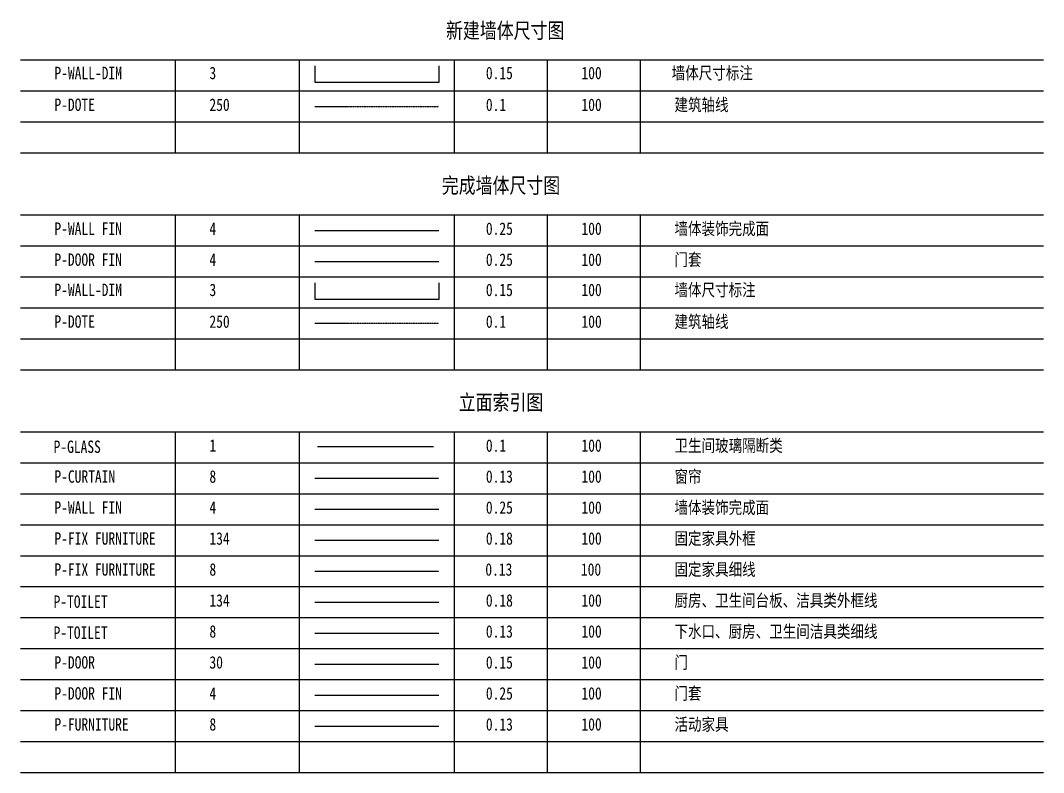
# Model space of a CAD drawing. Extents: x 3479 to 4537415, y 306 to 366510.
# Drawn here: x 4461886 to 4494886, y 342234 to 366510 of the extents above; entities that cross this region are included whole.
import ezdxf
from ezdxf.enums import TextEntityAlignment as Align

# ---------------------------------------------------------------- set-up
doc = ezdxf.new("R2010")
doc.units = 0
doc.header["$LTSCALE"] = 10
doc.header["$MEASUREMENT"] = 0
doc.header["$PDMODE"] = 35
doc.linetypes.add('DASH', pattern=[0.35, 0.25, -0.1])
doc.linetypes.add('DASHDOT2', pattern=[0.5, 0.25, -0.125, 0, -0.125])
doc.layers.get('Defpoints').update_dxf_attribs({"color": 49, "linetype": 'DASH'})
for name, color, linetype in [('P-CURTAIN', 8, 'DASH'), ('P-DOOR', 30, 'Continuous'), ('P-DOOR FIN', 4, 'Continuous'), ('P-DOTE', 250, 'DASHDOT2'), ('P-FIX FURNITURE', 134, 'Continuous'), ('P-FURNITURE', 8, 'Continuous'), ('P-GLASS', 1, 'Continuous'), ('P-TEXT', 15, 'Continuous'), ('P-TOILET', 134, 'Continuous'), ('P-WALL FIN', 4, 'Continuous'), ('P-WALL-DIM', 3, 'Continuous')]:
    doc.layers.add(name, color=color, linetype=linetype)
doc.styles.add('-宋体', font='simkai.ttf', dxfattribs={"width": 0.8})
doc.dimstyles.new('DIM-001', dxfattribs={"dimtxt": 2.5, "dimasz": 0.8, "dimexe": 1.5, "dimexo": 2.5, "dimgap": 1, "dimtad": 1, "dimdec": 0, "dimzin": 12, "dimdsep": 46, "dimtxsty": '-宋体', "dimblk": 'ARCHTICK', "dimcen": 0, "dimdle": 1, "dimclrd": 256, "dimclre": 256, "dimclrt": 9, "dimadec": 0, "dimazin": 0, "dimtfac": 1, "dimtdec": 0, "dimtmove": 2, "dimatfit": 3, "dimldrblk": 'DOT', "dimfxl": 1, "dimtolj": 1, "dimtzin": 12, "dimarcsym": 0})

# ---------------------------------------------------------------- blocks, each defined once
blk = doc.blocks.new('_ArchTick')
at = {"color": 0, "linetype": 'ByBlock', "const_width": 0.4}
blk.add_lwpolyline([(-0.5, -0.5), (0.5, 0.5)], dxfattribs=at)
blk = doc.blocks.new('*D304')
at = {"layer": 'Defpoints', "color": 0, "ltscale": 2, "transparency": 16777216}
for p in [(4471386, 365042), (4475386, 365042), (4475386, 364518)]:
    blk.add_point(p, dxfattribs=at)
at = {"layer": 'P-WALL-DIM', "lineweight": -2, "ltscale": 2, "transparency": 16777216}
for p, q in [((4471386, 365040), (4471386, 364516)), ((4475386, 365040), (4475386, 364516)), ((4471385, 364518), (4475387, 364518))]:
    blk.add_line(p, q, dxfattribs=at)
at = {"layer": 'P-WALL-DIM', "lineweight": -2, "ltscale": 2, "transparency": 16777216, "xscale": 0.8, "yscale": 0.8, "zscale": 0.8, "rotation": 180}
blk.add_blockref('_ArchTick', (4471386, 364518), dxfattribs=at)
at = {"layer": 'P-WALL-DIM', "lineweight": -2, "ltscale": 2, "transparency": 16777216, "xscale": 0.8, "yscale": 0.8, "zscale": 0.8}
blk.add_blockref('_ArchTick', (4475386, 364518), dxfattribs=at)
at = {"layer": 'P-WALL-DIM', "color": 9, "ltscale": 2, "transparency": 16777216, "insert": (4473386, 364520), "char_height": 2.5, "attachment_point": 5, "style": '-宋体'}
blk.add_mtext('\\A1;4000', dxfattribs=at)
blk = doc.blocks.new('_Dot')
at = {"color": 0, "linetype": 'ByBlock', "lineweight": -2}
blk.add_line((-0.5, 0), (-1, 0), dxfattribs=at)
at = {"color": 0, "linetype": 'ByBlock', "const_width": 0.5}
blk.add_lwpolyline([(-0.25, 0, 1), (0.25, 0, 1)], format="xyb", close=True, dxfattribs=at)
blk = doc.blocks.new('*D305')
at = {"layer": 'Defpoints', "color": 0, "ltscale": 2, "transparency": 16777216}
for p in [(4471386, 358042), (4475386, 358042), (4475386, 357518)]:
    blk.add_point(p, dxfattribs=at)
at = {"layer": 'P-WALL-DIM', "lineweight": -2, "ltscale": 2, "transparency": 16777216}
for p, q in [((4471386, 358040), (4471386, 357516)), ((4475386, 358040), (4475386, 357516)), ((4471385, 357518), (4475387, 357518))]:
    blk.add_line(p, q, dxfattribs=at)
at = {"layer": 'P-WALL-DIM', "lineweight": -2, "ltscale": 2, "transparency": 16777216, "xscale": 0.8, "yscale": 0.8, "zscale": 0.8, "rotation": 180}
blk.add_blockref('_ArchTick', (4471386, 357518), dxfattribs=at)
at = {"layer": 'P-WALL-DIM', "lineweight": -2, "ltscale": 2, "transparency": 16777216, "xscale": 0.8, "yscale": 0.8, "zscale": 0.8}
blk.add_blockref('_ArchTick', (4475386, 357518), dxfattribs=at)
at = {"layer": 'P-WALL-DIM', "color": 9, "ltscale": 2, "transparency": 16777216, "insert": (4473386, 357520), "char_height": 2.5, "attachment_point": 5, "style": '-宋体'}
blk.add_mtext('\\A1;4000', dxfattribs=at)

msp = doc.modelspace()

# ---------------------------------------------------------------- linework, layer by layer
at = {"color": 8, "ltscale": 2}
for p, q in [((4461885.9, 365233.6), (4494885.9, 365233.6)), ((4466885.9, 362233.6), (4466885.9, 365233.6)), ((4470885.9, 362233.6), (4470885.9, 365233.6)), ((4475885.9, 362233.6), (4475885.9, 365233.6)), ((4478885.9, 362233.6), (4478885.9, 365233.6)), ((4481885.9, 362233.6), (4481885.9, 365233.6)), ((4461885.9, 364233.6), (4494885.9, 364233.6)), ((4461885.9, 363233.6), (4494885.9, 363233.6)), ((4461885.9, 362233.6), (4494885.9, 362233.6)), ((4461885.9, 360233.6), (4494885.9, 360233.6)), ((4466885.9, 355233.6), (4466885.9, 360233.6)), ((4470885.9, 355233.6), (4470885.9, 360233.6)), ((4475885.9, 355233.6), (4475885.9, 360233.6)), ((4478885.9, 355233.6), (4478885.9, 360233.6)), ((4481885.9, 355233.6), (4481885.9, 360233.6)), ((4461885.9, 359233.6), (4494885.9, 359233.6)), ((4461885.9, 358233.6), (4494885.9, 358233.6)), ((4461885.9, 357233.6), (4494885.9, 357233.6)), ((4461885.9, 356233.6), (4494885.9, 356233.6)), ((4461885.9, 355233.6), (4494885.9, 355233.6)), ((4461885.9, 353233.6), (4494885.9, 353233.6)), ((4466885.9, 342233.6), (4466885.9, 353233.6)), ((4470885.9, 342233.6), (4470885.9, 353233.6)), ((4475885.9, 342233.6), (4475885.9, 353233.6)), ((4478885.9, 342233.6), (4478885.9, 353233.6)), ((4481885.9, 342233.6), (4481885.9, 353233.6)), ((4461885.9, 352233.6), (4494885.9, 352233.6)), ((4461885.9, 351233.6), (4494885.9, 351233.6)), ((4461885.9, 350233.6), (4494885.9, 350233.6)), ((4461885.9, 349233.6), (4494885.9, 349233.6)), ((4461885.9, 348233.6), (4494885.9, 348233.6)), ((4461885.9, 347233.6), (4494885.9, 347233.6)), ((4461885.9, 346233.6), (4494885.9, 346233.6)), ((4461885.9, 345233.6), (4494885.9, 345233.6)), ((4461885.9, 344233.6), (4494885.9, 344233.6)), ((4461885.9, 343233.6), (4494885.9, 343233.6)), ((4461885.9, 342233.6), (4494885.9, 342233.6))]:
    msp.add_line(p, q, dxfattribs=at)
at = {"layer": 'P-CURTAIN', "ltscale": 10}
msp.add_line((4471385.9, 351733.6), (4475385.9, 351733.6), dxfattribs=at)
at = {"layer": 'P-DOOR'}
msp.add_line((4471385.9, 345733.6), (4475385.9, 345733.6), dxfattribs=at)
at = {"layer": 'P-DOOR FIN', "ltscale": 2}
for p, q in [((4471385.9, 358733.6), (4475385.9, 358733.6)), ((4471385.9, 344733.6), (4475385.9, 344733.6))]:
    msp.add_line(p, q, dxfattribs=at)
at = {"layer": 'P-DOTE', "linetype": 'DASHDOT2', "ltscale": 5}
for p, q in [((4471385.9, 363733.6), (4475385.9, 363733.6)), ((4471385.9, 356733.6), (4475385.9, 356733.6))]:
    msp.add_line(p, q, dxfattribs=at)
at = {"layer": 'P-FIX FURNITURE', "ltscale": 10}
msp.add_line((4471385.9, 349733.6), (4475385.9, 349733.6), dxfattribs=at)
at = {"layer": 'P-FIX FURNITURE', "color": 8, "linetype": 'DASH', "ltscale": 10}
msp.add_line((4471385.9, 348733.6), (4475385.9, 348733.6), dxfattribs=at)
at = {"layer": 'P-FURNITURE', "ltscale": 10}
msp.add_line((4471385.9, 343733.6), (4475385.9, 343733.6), dxfattribs=at)
at = {"layer": 'P-GLASS'}
msp.add_line((4471470.3, 352754.2), (4475212.5, 352754.2), dxfattribs=at)
at = {"layer": 'P-TOILET', "ltscale": 2}
msp.add_line((4471385.9, 347733.6), (4475385.9, 347733.6), dxfattribs=at)
at = {"layer": 'P-TOILET', "color": 8, "ltscale": 80}
msp.add_line((4471385.9, 346733.6), (4475385.9, 346733.6), dxfattribs=at)
at = {"layer": 'P-WALL FIN', "ltscale": 2}
for p, q in [((4471385.9, 359733.6), (4475385.9, 359733.6)), ((4471385.9, 350733.6), (4475385.9, 350733.6))]:
    msp.add_line(p, q, dxfattribs=at)

# ---------------------------------------------------------------- texts
at = {"layer": 'P-CURTAIN', "style": '-宋体', "width": 0.8}
for s, p in [('8', (4467981.5, 351589)), ('0.13', (4476898.4, 351589)), ('100', (4479981.5, 351589))]:
    msp.add_text(s, height=400, dxfattribs=at).set_placement(p)
at = {"layer": 'P-DOOR', "style": '-宋体', "width": 0.8}
for s, p in [('30', (4467981.5, 345589)), ('0.15', (4476898.4, 345589)), ('100', (4479981.5, 345589))]:
    msp.add_text(s, height=400, dxfattribs=at).set_placement(p)
at = {"layer": 'P-DOOR FIN', "ltscale": 2, "style": '-宋体', "width": 0.8}
for s, p in [('4', (4467981.5, 358589)), ('0.25', (4476898.4, 358589)), ('100', (4479981.5, 358589)), ('4', (4467981.5, 344589)), ('0.25', (4476898.4, 344589)), ('100', (4479981.5, 344589))]:
    msp.add_text(s, height=400, dxfattribs=at).set_placement(p)
at = {"layer": 'P-DOTE', "ltscale": 2, "style": '-宋体', "width": 0.8}
for s, p in [('250', (4467981.5, 363589)), ('0.1', (4476898.4, 363589)), ('100', (4479981.5, 363589)), ('250', (4467981.5, 356589)), ('0.1', (4476898.4, 356589)), ('100', (4479981.5, 356589))]:
    msp.add_text(s, height=400, dxfattribs=at).set_placement(p)
at = {"layer": 'P-FIX FURNITURE', "style": '-宋体', "width": 0.8}
for s, p in [('134', (4467981.5, 349589)), ('0.18', (4476898.4, 349589)), ('100', (4479981.5, 349589))]:
    msp.add_text(s, height=400, dxfattribs=at).set_placement(p)
at = {"layer": 'P-FIX FURNITURE', "color": 8, "style": '-宋体', "width": 0.8}
for s, p in [('8', (4467981.5, 348589)), ('0.13', (4476880.8, 348589)), ('100', (4479964, 348589))]:
    msp.add_text(s, height=400, dxfattribs=at).set_placement(p)
at = {"layer": 'P-FURNITURE', "style": '-宋体', "width": 0.8}
for s, p in [('8', (4467981.5, 343589)), ('0.13', (4476898.4, 343589)), ('100', (4479981.5, 343589))]:
    msp.add_text(s, height=400, dxfattribs=at).set_placement(p)
at = {"layer": 'P-GLASS', "style": '-宋体', "width": 0.8}
for s, p in [('1', (4467981.5, 352589)), ('0.1', (4476898.4, 352589)), ('100', (4479981.5, 352589))]:
    msp.add_text(s, height=400, dxfattribs=at).set_placement(p)
at = {"layer": 'P-TEXT', "style": '-宋体', "width": 0.8}
for s, p in [(' 新建墙体尺寸图', (4477385.9, 365934.2)), ('完成墙体尺寸图', (4477385.9, 360934.2)), ('立面索引图', (4477385.9, 353934.2))]:
    msp.add_text(s, height=500, dxfattribs=at).set_placement(p, align=Align.CENTER)
for s, p in [('P-WALL-DIM', (4462981.5, 364613.7)), ('墙体尺寸标注', (4482892.2, 364613.7)), ('P-DOTE', (4462981.5, 363589)), ('建筑轴线', (4482981.5, 363589)), ('墙体装饰完成面', (4482981.5, 359589)), ('P-WALL FIN', (4462981.5, 359589)), ('门套', (4482981.5, 358589)), ('P-DOOR FIN', (4462981.5, 358589)), ('墙体尺寸标注', (4482981.5, 357613.7)), ('P-WALL-DIM', (4462981.5, 357613.7)), ('P-DOTE', (4462981.5, 356589)), ('建筑轴线', (4482981.5, 356589)), ('P-GLASS', (4462954.5, 352549.5)), ('卫生间玻璃隔断类', (4482981.5, 352589)), ('P-CURTAIN', (4462981.5, 351589)), ('窗帘', (4482981.5, 351589)), ('P-WALL FIN', (4462981.5, 350589)), ('墙体装饰完成面', (4482981.5, 350589)), ('P-FIX FURNITURE', (4462981.5, 349589)), ('固定家具外框', (4482981.5, 349589)), ('P-FIX FURNITURE', (4462981.5, 348589)), ('固定家具细线', (4482981.5, 348589)), ('P-TOILET', (4462954.5, 347549.5)), ('厨房、卫生间台板、洁具类外框线', (4482981.5, 347589)), ('P-TOILET', (4462954.5, 346549.5)), ('下水口、厨房、卫生间洁具类细线', (4482981.5, 346589)), ('P-DOOR', (4462981.5, 345589)), ('门', (4482981.5, 345589)), ('P-DOOR FIN', (4462981.5, 344589)), ('门套', (4482981.5, 344589)), ('P-FURNITURE', (4462981.5, 343589)), ('活动家具', (4482981.5, 343589))]:
    msp.add_text(s, height=400, dxfattribs=at).set_placement(p)
at = {"layer": 'P-TOILET', "ltscale": 2, "style": '-宋体', "width": 0.8}
for s, p in [('134', (4467981.5, 347589)), ('0.18', (4476898.4, 347589)), ('100', (4479981.5, 347589))]:
    msp.add_text(s, height=400, dxfattribs=at).set_placement(p)
at = {"layer": 'P-TOILET', "color": 8, "ltscale": 80, "style": '-宋体', "width": 0.8}
for s, p in [('8', (4467981.5, 346589)), ('0.13', (4476898.4, 346589)), ('100', (4479981.5, 346589))]:
    msp.add_text(s, height=400, dxfattribs=at).set_placement(p)
at = {"layer": 'P-WALL FIN', "ltscale": 2, "style": '-宋体', "width": 0.8}
for s, p in [('4', (4467981.5, 359589)), ('0.25', (4476898.4, 359589)), ('100', (4479981.5, 359589)), ('4', (4467981.5, 350589)), ('0.25', (4476898.4, 350589)), ('100', (4479981.5, 350589))]:
    msp.add_text(s, height=400, dxfattribs=at).set_placement(p)
at = {"layer": 'P-WALL-DIM', "style": '-宋体', "width": 0.8}
for s, p in [('3', (4467981.5, 364613.7)), ('0.15', (4476898.4, 364613.7)), ('100', (4479981.5, 364613.7)), ('3', (4467981.5, 357613.7)), ('0.15', (4476898.4, 357613.7)), ('100', (4479981.5, 357613.7))]:
    msp.add_text(s, height=400, dxfattribs=at).set_placement(p)

# ---------------------------------------------------------------- dimensions: what is measured, and where the dimension line sits
at = {"layer": 'P-WALL-DIM', "ltscale": 2}
for base, p1, p2, picture, middle in [((4475385.9, 364517.7), (4471385.9, 365042.4), (4475385.9, 365042.4), '*D304', (4473385.9, 364520)), ((4475385.9, 357517.7), (4471385.9, 358042.4), (4475385.9, 358042.4), '*D305', (4473385.9, 357520))]:
    dim = msp.add_linear_dim(base=base, p1=p1, p2=p2, dimstyle='DIM-001', dxfattribs=at)
    dim.commit()
    dim.dimension.update_dxf_attribs({"geometry": picture, "text_midpoint": middle})

doc.saveas('drawing.dxf')
